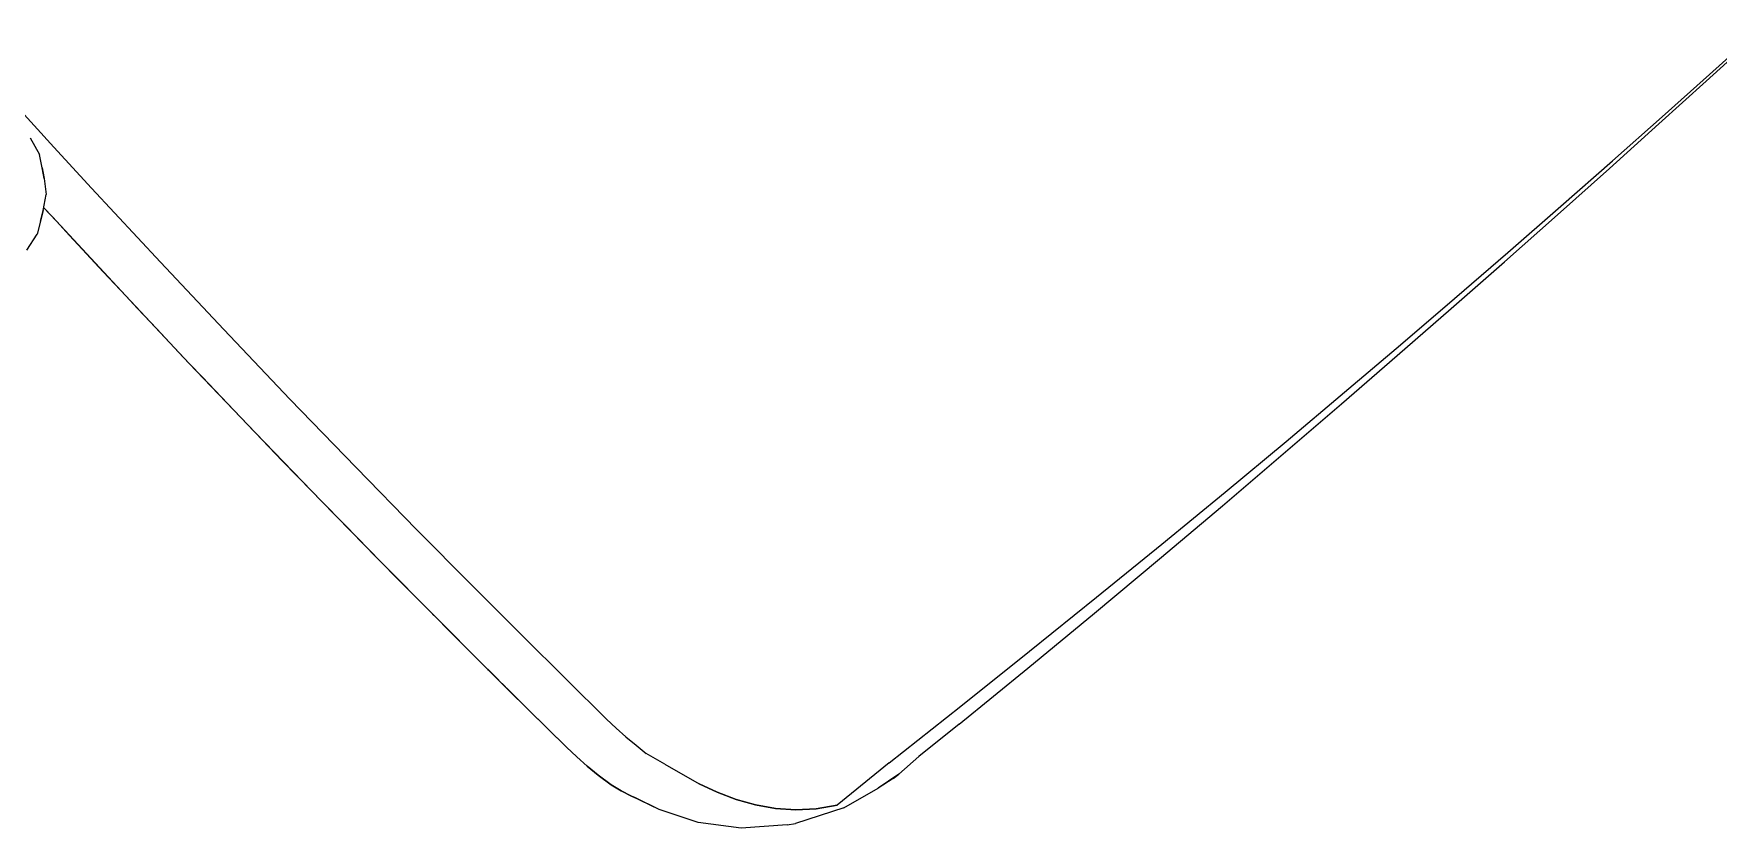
# Model space of a CAD drawing. Header units: inches. Extents: x 14 to 610, y 9 to 600.
# Drawn here: x 158.32 to 165.65, y 485.34 to 488.8 of the extents above; entities that cross this region are included whole.
import ezdxf
from ezdxf.enums import TextEntityAlignment as Align

# ---------------------------------------------------------------- set-up
doc = ezdxf.new("R2010")
doc.units = ezdxf.units.IN
doc.header["$MEASUREMENT"] = 0
doc.layers.add('A-FURN', color=7, linetype='Continuous')
doc.styles.get("Standard").update_dxf_attribs({"font": 'arial.ttf'})

# ---------------------------------------------------------------- blocks, each defined once
blk = doc.blocks.new('P_5CS712HBBK')
at = {"color": 0, "linetype": 'Continuous', "lineweight": 0}
for p, q in [((-9.3021, 6.2989), (-9.3125, 6.0436)), ((-9.3021, 6.2989), (-9.3125, 6.0436)), ((-9.3569, 6.1454), (-9.3786, 6.0655)), ((-9.4117, 6.0163), (-9.4385, 5.9778)), ((-9.4385, 5.9778), (-9.4117, 6.0163)), ((-9.4117, 6.0163), (-9.3786, 6.0655)), ((-9.3125, 6.0436), (-9.3215, 5.8021)), ((-9.3125, 6.0436), (-9.3215, 5.8021)), ((-9.4385, 5.9778), (-9.4815, 5.9213)), ((-9.5402, 5.8814), (-9.5801, 5.8567)), ((-9.5801, 5.8567), (-9.5402, 5.8814)), ((-9.5402, 5.8814), (-9.4815, 5.9213)), ((-9.5282, 5.8895), (-9.5313, 5.8071)), ((-9.5313, 5.8071), (-9.5282, 5.8895)), ((-9.5283, 5.8895), (-9.5304, 5.8315)), ((-9.5304, 5.8315), (-9.5283, 5.8895)), ((-9.7119, 5.8088), (-9.631, 5.8263)), ((-9.5801, 5.8567), (-9.631, 5.8263)), ((-9.5313, 5.8071), (-9.5452, 5.3648)), ((-9.5452, 5.3648), (-9.5313, 5.8071)), ((-9.5313, 5.8071), (-9.5341, 5.7234)), ((-9.5313, 5.8071), (-9.5304, 5.8315)), ((-9.3215, 5.8021), (-9.3354, 5.3622)), ((-9.3215, 5.8021), (-9.3354, 5.3622)), ((-9.5341, 5.7234), (-9.5377, 5.6153)), ((-9.5377, 5.6153), (-9.5341, 5.7234)), ((-9.5377, 5.6153), (-9.5411, 5.5076)), ((-9.5411, 5.5076), (-9.5377, 5.6153)), ((-9.5411, 5.5076), (-9.5442, 5.4005)), ((-9.5442, 5.4005), (-9.5411, 5.5076)), ((-9.5452, 5.3648), (-9.5553, 4.9609)), ((-9.5553, 4.9609), (-9.5452, 5.3648)), ((-9.5452, 5.3648), (-9.5473, 5.2897)), ((-9.5452, 5.3648), (-9.5442, 5.4005)), ((-9.3354, 5.3622), (-9.3453, 4.9598)), ((-9.3354, 5.3622), (-9.3453, 4.9598)), ((-9.5473, 5.2897), (-9.5505, 5.1674)), ((-9.5505, 5.1674), (-9.5473, 5.2897)), ((-9.5505, 5.1674), (-9.5537, 5.0291)), ((-9.5537, 5.0291), (-9.5505, 5.1674)), ((-9.5553, 4.9609), (-9.5537, 5.0291)), ((-9.5553, 4.9609), (-9.5629, 4.5443)), ((-9.5629, 4.5443), (-9.5553, 4.9609)), ((-9.5553, 4.9609), (-9.557, 4.8783)), ((-9.3453, 4.9598), (-9.3529, 4.5426)), ((-9.3453, 4.9598), (-9.3529, 4.5426)), ((-9.557, 4.8783), (-9.56, 4.7192)), ((-9.56, 4.7192), (-9.557, 4.8783)), ((-9.56, 4.7192), (-9.5628, 4.552)), ((-9.5628, 4.552), (-9.56, 4.7192)), ((-9.5629, 4.5443), (-9.5628, 4.552)), ((-9.5629, 4.5443), (-9.5677, 4.1325)), ((-9.5677, 4.1325), (-9.5629, 4.5443)), ((-9.5629, 4.5443), (-9.5652, 4.3752)), ((-9.3529, 4.5426), (-9.3578, 4.1277)), ((-9.3529, 4.5426), (-9.3578, 4.1277)), ((-9.5652, 4.3752), (-9.5672, 4.1868)), ((-9.5672, 4.1868), (-9.5652, 4.3752)), ((-9.5677, 4.1325), (-9.5672, 4.1868)), ((-9.5677, 4.1325), (-9.5698, 3.7608)), ((-9.5698, 3.7608), (-9.5677, 4.1325)), ((-9.5677, 4.1325), (-9.5688, 3.9854)), ((-9.3578, 4.1277), (-9.3598, 3.7518)), ((-9.3578, 4.1277), (-9.3598, 3.7518)), ((-9.5698, 3.7608), (-9.5688, 3.9854)), ((-9.5688, 3.9854), (-9.5694, 3.88)), ((-9.5694, 3.88), (-9.5688, 3.9854)), ((-9.5694, 3.88), (-9.5697, 3.7723)), ((-9.5697, 3.7723), (-9.5694, 3.88)), ((-9.5698, 3.755), (-9.57, 3.6634)), ((-9.57, 3.6634), (-9.5698, 3.755)), ((-9.5697, 3.7723), (-9.5698, 3.7655)), ((-9.5698, 3.7655), (-9.5697, 3.7723)), ((-9.5698, 3.7608), (-9.5698, 3.4254)), ((-9.5698, 3.4254), (-9.5698, 3.7608)), ((-9.3598, 3.7518), (-9.3598, 3.4108)), ((-9.3598, 3.7518), (-9.3598, 3.4108)), ((-9.57, 3.6634), (-9.57, 3.5552)), ((-9.57, 3.5552), (-9.57, 3.6634)), ((-9.57, 3.5552), (-9.5698, 3.4495)), ((-9.5698, 3.4495), (-9.57, 3.5552)), ((-9.5698, 3.4495), (-9.5698, 3.4319)), ((-9.5698, 3.4319), (-9.5698, 3.4495)), ((-9.5698, 3.4254), (-9.5682, 3.1231)), ((-9.5682, 3.1231), (-9.5698, 3.4254)), ((-9.5697, 3.4153), (-9.5695, 3.3461)), ((-9.5695, 3.3461), (-9.5697, 3.4153)), ((-9.3598, 3.4108), (-9.3583, 3.1017)), ((-9.3598, 3.4108), (-9.3583, 3.1017)), ((-9.5695, 3.3461), (-9.5689, 3.218)), ((-9.5695, 3.3461), (-9.5689, 3.218)), ((-9.5689, 3.218), (-9.5683, 3.1374)), ((-9.5683, 3.1374), (-9.5689, 3.218)), ((-9.5682, 3.1231), (-9.5657, 2.855)), ((-9.5657, 2.855), (-9.5682, 3.1231)), ((-9.5681, 3.113), (-9.568, 3.0928)), ((-9.568, 3.0928), (-9.5681, 3.113)), ((-9.568, 3.1005), (-9.568, 3.0928)), ((-9.568, 3.0928), (-9.5669, 2.9706)), ((-9.5669, 2.9706), (-9.568, 3.0928)), ((-9.3583, 3.1017), (-9.3558, 2.8265)), ((-9.3583, 3.1017), (-9.3558, 2.8265)), ((-9.5672, 3.0127), (-9.5669, 2.9706)), ((-9.5669, 2.9706), (-9.5657, 2.8577)), ((-9.5657, 2.8577), (-9.5669, 2.9706)), ((-9.5657, 2.855), (-9.5641, 2.7336)), ((-9.5657, 2.855), (-9.5625, 2.6186)), ((-9.5625, 2.6186), (-9.5657, 2.855)), ((-9.5656, 2.8531), (-9.5656, 2.851)), ((-9.5656, 2.851), (-9.5656, 2.8531)), ((-9.5656, 2.8523), (-9.5656, 2.851)), ((-9.5656, 2.851), (-9.5641, 2.7336)), ((-9.5641, 2.7336), (-9.5656, 2.851)), ((-9.3526, 2.583), (-9.3558, 2.8265)), ((-9.3526, 2.583), (-9.3558, 2.8265)), ((-9.5625, 2.6186), (-9.5641, 2.7336)), ((-9.5625, 2.6186), (-9.5641, 2.7336)), ((-9.5625, 2.6186), (-9.5605, 2.5573)), ((-9.5605, 2.5573), (-9.5625, 2.6186)), ((-9.3526, 2.583), (-9.3509, 2.5257)), ((-9.3526, 2.583), (-9.3509, 2.5257)), ((-9.5605, 2.5573), (-9.5565, 2.4966)), ((-9.5565, 2.4966), (-9.5605, 2.5573)), ((-9.5565, 2.4966), (-9.5504, 2.4363)), ((-9.5504, 2.4363), (-9.5565, 2.4966)), ((-9.3509, 2.5257), (-9.3473, 2.4686)), ((-9.3509, 2.5257), (-9.3473, 2.4686)), ((-9.5504, 2.4363), (-9.5395, 2.3653)), ((-9.5395, 2.3653), (-9.5504, 2.4363)), ((-9.3473, 2.4686), (-9.3418, 2.4119)), ((-9.3473, 2.4686), (-9.3418, 2.4119)), ((-9.5265, 2.3166), (-9.5395, 2.3653)), ((-9.5395, 2.3653), (-9.5265, 2.3166)), ((-9.3418, 2.4119), (-9.3346, 2.3557)), ((-9.3418, 2.4119), (-9.3346, 2.3557)), ((-9.323, 2.3099), (-9.3346, 2.3557)), ((-9.323, 2.3099), (-9.3346, 2.3557)), ((-9.5121, 2.2685), (-9.5265, 2.3166)), ((-9.5265, 2.3166), (-9.5121, 2.2685)), ((-9.3101, 2.2648), (-9.323, 2.3099)), ((-9.3101, 2.2648), (-9.323, 2.3099)), ((-9.5033, 2.2509), (-9.5121, 2.2685)), ((-9.4666, 2.1429), (-9.5121, 2.2685)), ((-9.5121, 2.2685), (-9.5033, 2.2509)), ((-9.4666, 2.1429), (-9.5033, 2.2509)), ((-9.3101, 2.2648), (-9.2649, 2.0998)), ((-9.3101, 2.2648), (-9.2649, 2.0998)), ((-9.3852, 1.9833), (-9.4666, 2.1429)), ((-9.2649, 2.0998), (-9.2344, 2.0179)), ((-9.2344, 2.0179), (-9.2649, 2.0998)), ((-9.2708, 1.8337), (-9.3852, 1.9833)), ((-9.2344, 2.0179), (-9.1978, 1.9381)), ((-9.1978, 1.9381), (-9.2344, 2.0179)), ((-9.1978, 1.9381), (-9.1545, 1.8616)), ((-9.1545, 1.8616), (-9.1978, 1.9381)), ((-9.1184, 1.7032), (-9.2708, 1.8337)), ((-9.1545, 1.8616), (-9.1039, 1.7896)), ((-9.1039, 1.7896), (-9.1545, 1.8616)), ((-9.1039, 1.7896), (-9.0455, 1.723)), ((-9.0455, 1.723), (-9.1039, 1.7896)), ((-9.1184, 1.7032), (-9.0877, 1.6812)), ((-9.0455, 1.723), (-8.9786, 1.6634)), ((-8.9786, 1.6634), (-9.0455, 1.723)), ((-8.8902, 1.5816), (-9.0877, 1.6812)), ((-8.9786, 1.6634), (-8.9028, 1.6117)), ((-8.9028, 1.6117), (-8.9786, 1.6634)), ((-8.6118, 1.5831), (-8.9028, 1.6117)), ((-8.8902, 1.5816), (-8.723, 1.5377)), ((-8.6118, 1.5831), (-8.2169, 1.5385)), ((-8.6483, 1.5221), (-8.723, 1.5377)), ((-8.6176, 1.518), (-8.723, 1.5377)), ((-8.6483, 1.5221), (-8.6176, 1.518)), ((-8.6176, 1.518), (-8.5008, 1.5118)), ((-8.5008, 1.5118), (-8.6176, 1.518)), ((-8.2767, 1.4875), (-8.5008, 1.5118)), ((-8.2767, 1.4875), (-7.8934, 1.4512)), ((-8.2169, 1.5385), (-7.8362, 1.4976)), ((-7.8362, 1.4976), (-7.4636, 1.4596)), ((-7.8934, 1.4512), (-7.5184, 1.4177)), ((-7.5184, 1.4177), (-7.1512, 1.3866)), ((-7.4636, 1.4596), (-7.0989, 1.4243)), ((-7.0989, 1.4243), (-6.7441, 1.3919)), ((-7.1512, 1.3866), (-6.794, 1.358)), ((-6.794, 1.358), (-6.4479, 1.332)), ((-6.7441, 1.3919), (-6.4003, 1.3622)), ((-6.4479, 1.332), (-6.1143, 1.3083)), ((-6.4003, 1.3622), (-6.069, 1.3353)), ((-6.069, 1.3353), (-5.7506, 1.3108)), ((-6.1143, 1.3083), (-5.7936, 1.2868)), ((-5.7936, 1.2868), (-5.4826, 1.2672)), ((-5.7506, 1.3108), (-5.4417, 1.2885)), ((-5.4826, 1.2672), (-5.1744, 1.2489)), ((-5.4417, 1.2885), (-5.1358, 1.2678)), ((-5.1744, 1.2489), (-4.8666, 1.2318)), ((-5.1358, 1.2678), (-4.8302, 1.2483)), ((-4.8302, 1.2483), (-4.5307, 1.2306)), ((-4.8666, 1.2318), (-4.5649, 1.2162)), ((-4.5649, 1.2162), (-4.275, 1.2022)), ((-4.5307, 1.2306), (-4.2429, 1.2147)), ((-4.275, 1.2022), (-3.9973, 1.1897)), ((-4.2429, 1.2147), (-3.9672, 1.2005)), ((-3.9973, 1.1897), (-3.73, 1.1785)), ((-3.9672, 1.2005), (-3.7019, 1.1878))]:
    blk.add_line(p, q, dxfattribs=at)
at = {"layer": 'A-FURN'}
blk.add_attdef('CAPTG', text='', height=7, dxfattribs=at).set_placement((-1, -3.8193), align=Align.CENTER)
at = {"layer": 'A-FURN', "flags": 1}
for tag in ['CAPPN', 'CAPPD', 'CAPMG', 'CAPMC', 'CAPGC', 'CAPALIAS1', 'CAPALIAS2', 'CAPALIAS3', 'CAPBLDG', 'CAPFLOOR', 'CAPDEPT', 'CAPPERSON', 'CAPPL', 'CAPQT', 'CAPDH']:
    blk.add_attdef(tag, (0, 0), '', height=0.001, dxfattribs=at)

msp = doc.modelspace()

# ---------------------------------------------------------------- block references
at = {"layer": 'A-FURN', "rotation": 44.69481090125508}
msp.add_blockref('P_5CS712HBBK', (169.27549, 490.5567), dxfattribs=at)

doc.saveas('drawing.dxf')
